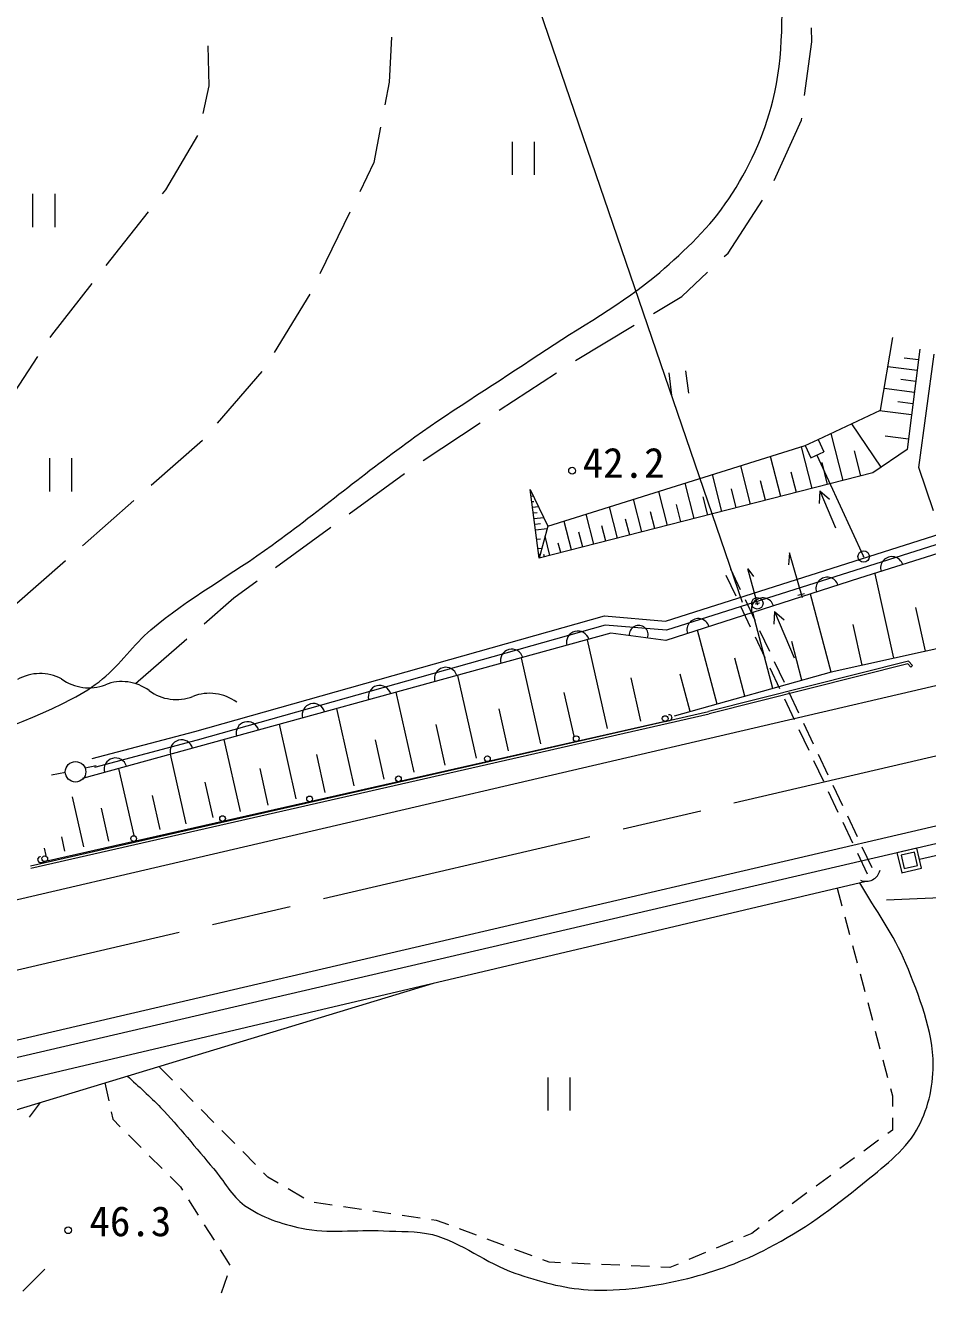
# Model space of a CAD drawing. Units: millimetres, scale not verified. Extents: x 40000 to 680000, y 20000 to 380000.
# Drawn here: x 459884 to 499482, y 255881 to 311563 of the extents above; entities that cross this region are included whole.
import ezdxf
from ezdxf.enums import TextEntityAlignment as Align

# ---------------------------------------------------------------- set-up
doc = ezdxf.new("R2010")
doc.units = ezdxf.units.MM
doc.header["$LTSCALE"] = 1000
doc.header["$PDMODE"] = 32
doc.header["$PDSIZE"] = 500
doc.linetypes.add('CHAIN', pattern=[18.5, 12, -1.5, 3.5, -1.5])
doc.layers.add('M-BGD', color=7, linetype='Continuous', lineweight=13)
doc.layers.add('M-BMK', color=2, linetype='CHAIN', lineweight=13)
doc.styles.add('ＭＳ ゴシック', font='')
doc.styles.get('ＭＳ ゴシック').set_extended_font_data('MS Gothic')

# ---------------------------------------------------------------- blocks, each defined once
blk = doc.blocks.new('ﾌﾟﾛｯﾄﾏｰｸ-02')
at = {"color": 1, "linetype": 'Continuous', "lineweight": 13}
blk.add_circle((0, 0), 0.5, dxfattribs=at)

msp = doc.modelspace()

# ---------------------------------------------------------------- linework, layer by layer
at = {"layer": 'M-BGD'}
for p, q in [((491355, 286220), (478144, 324876)), ((494394, 310839), (494392, 311461)), ((475947, 311050), (475849, 309071)), ((494085, 308481), (494394, 310839)), ((467944, 308904), (467910, 310669)), ((475849, 309071), (475660, 308070)), ((467691, 307696), (467944, 308904)), ((492745, 304748), (493944, 307403)), ((493944, 307403), (493955, 307490)), ((475475, 307087), (475182, 305536)), ((466043, 304335), (467449, 306731)), ((481248, 306454), (481248, 304996)), ((482220, 306454), (482220, 304996)), ((475182, 305536), (474562, 304257)), ((460203, 304166), (460203, 302708)), ((461175, 304166), (461175, 302708)), ((465906, 304160), (466043, 304335)), ((490725, 301566), (492238, 303889)), ((463436, 301014), (465288, 303374)), ((474125, 303358), (472815, 300659)), ((490559, 301411), (490725, 301566)), ((488691, 299665), (489828, 300728)), ((461040, 297964), (462818, 300228)), ((472372, 299763), (470809, 297202)), ((487455, 298919), (488691, 299665)), ((460974, 297862), (461040, 297964)), ((484031, 296851), (486599, 298402)), ((497419, 294663), (497957, 297853)), ((499144, 297345), (498582, 292939)), ((458797, 294506), (460430, 297023)), ((499084, 296878), (498452, 296959)), ((499098, 292152), (499775, 297131)), ((470266, 296365), (468307, 294092)), ((480684, 294662), (483189, 296313)), ((488118, 296310), (488239, 295317)), ((488862, 296401), (488984, 295408)), ((499025, 296411), (497742, 296575)), ((498963, 295930), (498312, 296013)), ((498902, 295449), (497580, 295618)), ((494674, 293378), (497419, 294663)), ((498776, 294458), (497364, 294638)), ((498839, 294954), (498168, 295039)), ((477344, 292460), (479849, 294111)), ((497445, 292165), (496149, 294070)), ((495782, 291582), (495253, 293651)), ((498641, 293399), (497618, 293530)), ((467651, 293338), (465398, 291357)), ((482815, 289579), (494104, 293114)), ((494408, 291231), (493940, 293063)), ((494104, 293114), (494674, 293378)), ((494104, 293114), (494356, 292570)), ((494674, 293378), (494926, 292834)), ((496558, 291780), (496275, 292888)), ((498582, 292939), (497072, 291911)), ((460937, 292559), (460937, 291101)), ((461909, 292559), (461909, 291101)), ((493033, 290880), (492584, 292638)), ((494356, 292570), (494926, 292834)), ((494616, 292690), (496675, 288241)), ((495095, 291406), (494847, 292376)), ((474101, 290120), (476526, 291886)), ((497072, 291911), (482432, 288172)), ((490448, 290219), (490034, 291840)), ((491714, 290543), (491283, 292231)), ((493721, 291055), (493491, 291953)), ((499736, 290250), (499098, 292152)), ((489233, 289909), (488835, 291465)), ((492374, 290711), (492154, 291573)), ((464648, 290696), (462395, 288715)), ((482045, 291181), (482815, 289579)), ((482432, 288172), (482045, 291181)), ((482049, 291148), (482055, 291149)), ((482081, 290900), (482175, 290912)), ((482113, 290652), (482201, 290663)), ((486946, 289325), (486580, 290758)), ((488066, 289611), (487685, 291104)), ((489840, 290064), (489638, 290858)), ((491081, 290381), (490870, 291208)), ((494754, 291128), (494718, 290570)), ((494754, 291128), (495440, 289499)), ((494754, 291128), (495179, 290764)), ((533641, 290444), (429629, 266205)), ((482145, 290404), (482403, 290437)), ((482177, 290156), (482347, 290178)), ((484840, 288787), (484502, 290108)), ((485871, 289051), (485520, 290426)), ((487506, 289468), (487319, 290200)), ((487977, 285409), (504032, 290506)), ((504153, 290125), (488022, 285003)), ((488649, 289760), (488455, 290522)), ((482209, 289908), (482631, 289962)), ((482241, 289660), (482493, 289693)), ((482815, 289579), (482432, 288172)), ((483849, 288534), (483529, 289788)), ((485355, 288919), (485183, 289593)), ((486409, 289188), (486229, 289890)), ((505357, 290092), (496492, 287287)), ((470868, 287764), (473293, 289531)), ((482272, 289412), (482788, 289478)), ((482325, 289001), (482498, 289023)), ((482909, 288294), (482694, 289135)), ((484344, 288661), (484179, 289308)), ((482378, 288589), (482552, 288612)), ((483379, 288414), (483272, 288833)), ((461644, 288054), (459391, 286073)), ((482410, 288341), (482485, 288351)), ((482667, 288232), (482640, 288336)), ((493419, 288403), (493377, 287878)), ((493995, 286423), (493419, 288403)), ((490631, 287422), (491058, 286518)), ((490829, 287705), (491256, 286801)), ((491598, 287697), (491839, 287371)), ((492031, 286104), (491598, 287697)), ((497995, 283777), (497174, 287486)), ((469028, 286424), (470060, 287175)), ((496492, 287287), (487999, 284563)), ((467729, 285291), (469028, 286424)), ((491470, 286349), (491898, 285445)), ((491911, 286165), (492105, 286214)), ((493785, 286546), (494077, 286615)), ((495244, 283168), (494346, 286585)), ((491272, 286066), (491699, 285162)), ((492693, 282453), (491817, 285780)), ((492761, 285829), (492728, 285271)), ((492761, 285829), (493632, 283794)), ((492761, 285829), (493187, 285468)), ((499386, 284085), (498962, 286002)), ((467321, 280566), (485297, 285635)), ((485336, 285231), (467427, 280180)), ((485297, 285635), (487977, 285409)), ((488022, 285003), (485336, 285231)), ((496604, 283469), (496208, 285260)), ((535003, 284601), (414901, 256612)), ((485582, 284872), (462389, 278501)), ((464713, 282664), (466975, 284634)), ((485431, 280686), (484549, 284588)), ((487999, 284563), (485582, 284872)), ((490239, 281765), (489386, 285005)), ((491913, 284710), (492341, 283806)), ((492111, 284993), (492539, 284089)), ((493968, 282810), (493522, 284507)), ((500680, 284371), (495244, 283168)), ((535173, 283870), (415071, 255881)), ((482504, 280025), (481654, 283792)), ((498649, 283643), (489870, 281434)), ((498614, 283532), (489894, 281337)), ((491466, 282109), (491026, 283781)), ((492753, 283637), (493180, 282733)), ((498739, 283389), (498614, 283532)), ((498814, 283455), (498649, 283643)), ((498814, 283455), (498739, 283389)), ((479679, 279387), (478858, 283024)), ((486894, 281017), (486465, 282915)), ((495244, 283168), (488356, 281237)), ((489059, 281434), (488625, 283083)), ((492554, 283354), (492982, 282450)), ((535291, 283364), (499131, 274937)), ((476951, 278771), (476158, 282283)), ((483967, 280356), (483534, 282273)), ((493196, 281998), (493623, 281094)), ((493394, 282281), (493821, 281377)), ((460104, 274664), (489870, 281434)), ((460117, 274565), (489894, 281337)), ((474317, 278176), (473551, 281567)), ((481092, 279706), (480674, 281557)), ((487971, 281001), (460771, 274857)), ((471774, 277602), (471035, 280876)), ((478315, 279079), (477911, 280866)), ((487971, 281001), (488169, 281046)), ((493837, 280642), (494265, 279738)), ((494035, 280925), (494463, 280020)), ((462822, 279370), (467321, 280566)), ((467427, 280180), (462925, 278983)), ((469319, 277047), (468605, 280208)), ((475634, 278474), (475244, 280199)), ((466948, 276512), (466258, 279564)), ((473046, 277889), (472669, 279555)), ((494677, 279568), (495104, 278664)), ((462987, 279048), (462510, 278949)), ((494478, 279286), (494906, 278382)), ((461639, 278768), (461031, 278641)), ((464659, 275995), (463993, 278941)), ((470546, 277324), (470183, 278933)), ((468133, 276779), (467782, 278333)), ((495120, 277930), (495547, 277026)), ((495318, 278212), (495745, 277308)), ((462449, 275495), (461951, 277696)), ((465803, 276253), (465465, 277753)), ((463554, 275745), (463227, 277193)), ((495959, 276856), (496387, 275952)), ((495761, 276574), (496188, 275670)), ((461623, 275309), (461481, 275939)), ((460554, 275067), (460550, 275088)), ((460798, 275123), (460726, 275441)), ((496402, 275218), (496830, 274314)), ((496600, 275500), (497028, 274596)), ((499013, 275443), (498136, 275239)), ((498136, 275239), (498348, 274364)), ((498900, 275263), (498316, 275127)), ((498316, 275127), (498452, 274543)), ((499037, 274679), (498900, 275263)), ((499217, 274567), (499013, 275443)), ((460574, 274813), (460771, 274857)), ((498340, 274363), (499217, 274567)), ((498452, 274543), (499037, 274679)), ((437191, 259960), (496786, 273983)), ((495514, 273684), (495720, 272911)), ((497678, 273176), (501728, 273351)), ((497684, 273177), (501733, 273353)), ((495849, 272428), (496054, 271655)), ((496183, 271172), (496389, 270398)), ((456827, 263148), (477796, 269515)), ((496518, 269915), (496723, 269142)), ((496852, 268659), (497058, 267886)), ((497187, 267403), (497392, 266630)), ((466336, 265248), (465774, 265818)), ((497521, 266147), (497727, 265374)), ((463369, 265134), (463541, 264353)), ((482811, 265374), (482811, 263916)), ((483783, 265374), (483783, 263916)), ((467248, 264322), (466687, 264892)), ((497856, 264890), (497942, 264565)), ((497942, 264565), (497942, 264102)), ((460537, 264274), (460055, 263635)), ((468161, 263396), (467599, 263966)), ((463649, 263865), (463721, 263540)), ((463721, 263540), (464051, 263209)), ((497942, 263602), (497942, 263064)), ((464405, 262856), (464970, 262290)), ((469073, 262470), (468512, 263040)), ((497942, 263064), (497731, 262909)), ((497328, 262613), (496683, 262139)), ((465324, 261936), (465890, 261371)), ((469985, 261544), (469424, 262114)), ((496280, 261843), (495636, 261369)), ((470525, 260996), (470336, 261188)), ((466243, 261017), (466689, 260571)), ((470985, 260730), (470525, 260996)), ((495233, 261073), (494588, 260599)), ((466689, 260571), (466779, 260428)), ((472110, 260079), (471417, 260480)), ((494185, 260303), (493541, 259829)), ((467045, 260005), (467471, 259327)), ((473351, 259761), (472559, 259876)), ((474637, 259574), (473846, 259689)), ((475924, 259387), (475132, 259502)), ((493138, 259533), (492493, 259059)), ((477210, 259200), (476419, 259315)), ((477930, 259095), (477705, 259128)), ((478467, 258896), (477930, 259095)), ((467737, 258904), (468163, 258227)), ((479685, 258443), (478936, 258721)), ((491772, 258528), (491399, 258373)), ((492091, 258763), (491772, 258528)), ((480904, 257990), (480154, 258269)), ((482123, 257537), (481373, 257816)), ((490937, 258180), (490199, 257873)), ((468429, 257803), (468855, 257126)), ((482866, 257261), (482591, 257363)), ((483372, 257238), (482866, 257261)), ((489737, 257680), (488999, 257373)), ((459777, 255993), (460737, 256953)), ((484671, 257181), (483872, 257216)), ((485970, 257124), (485171, 257159)), ((487269, 257067), (486469, 257102)), ((488169, 257027), (487768, 257045)), ((488537, 257180), (488169, 257027)), ((468746, 256661), (468479, 255907))]:
    msp.add_line(p, q, dxfattribs=at)
for centre, radius in [((487964, 281127), 125), ((484063, 280246), 125), ((462088, 278792), 450), ((480161, 279365), 125), ((476259, 278483), 125), ((472358, 277602), 125), ((468537, 276739), 125), ((464636, 275858), 125), ((460734, 274977), 125)]:
    msp.add_circle(centre, radius, dxfattribs=at)
for centre, radius, start, end in [((497916, 287740), 498, 17.3045, 197.8122), ((495075, 286837), 496, 17.2713, 198.2933), ((492244, 285929), 496, 17.2706, 198.2941), ((486801, 284802), 415, 340.8725, 184.5748), ((489413, 285021), 496, 17.2711, 198.2942), ((484133, 284472), 501, 15.4843, 195.2339), ((481234, 283676), 501, 15.4843, 195.2339), ((460534, 281102), 2004, 62.1003, 119.9504), ((462666, 284483), 2004, 233.457, 291.3072), ((478335, 282880), 501, 15.4846, 195.2336), ((464122, 280749), 2004, 53.457, 111.3072), ((466508, 283969), 2004, 233.457, 291.3072), ((475435, 282083), 501, 15.4846, 195.2336), ((467965, 280235), 2004, 53.457, 111.3072), ((472536, 281287), 501, 15.4853, 195.2335), ((488140, 281169), 126, 282.9435, 102.5121), ((469637, 280491), 501, 15.4847, 195.2341), ((466738, 279694), 501, 15.4844, 195.2338), ((463839, 278898), 501, 15.4843, 195.2339), ((460547, 274936), 126, 102.9435, 282.5121), ((496780, 274618), 634, 247.4793, 346.0949)]:
    msp.add_arc(centre, radius, start, end, dxfattribs=at)
for points, knots in [([(430560, 268888), (431856, 269686), (433132, 270517), (434448, 271281), (435500, 271892), (436520, 272582), (437650, 273032), (438663, 273435), (439746, 273637), (440811, 273866), (442530, 274235), (444295, 274362), (446014, 274733), (446689, 274879), (447371, 275019), (448015, 275267), (449146, 275700), (450186, 276341), (451251, 276918), (452507, 277599), (453689, 278418), (454970, 279052), (457224, 280170), (459703, 280805), (461924, 281988), (462399, 282240), (462858, 282530), (463275, 282871), (464053, 283509), (464624, 284373), (465393, 285023), (467045, 286419), (468964, 287468), (470713, 288742), (472833, 290286), (474846, 291975), (476983, 293495), (478758, 294756), (480613, 295899), (482420, 297114), (484193, 298306), (486098, 299328), (487723, 300716), (488848, 301676), (489938, 302721), (490759, 303951), (491631, 305260), (492305, 306730), (492693, 308254), (493197, 310231), (493059, 312320), (493160, 314358), (493353, 318245), (492989, 322164), (493427, 326032), (493570, 327295), (493938, 328522), (494194, 329767)], [0, 0, 0, 0, 1, 1, 1, 2, 2, 2, 3, 3, 3, 4, 4, 4, 5, 5, 5, 6, 6, 6, 7, 7, 7, 8, 8, 8, 9, 9, 9, 10, 10, 10, 11, 11, 11, 12, 12, 12, 13, 13, 13, 14, 14, 14, 15, 15, 15, 16, 16, 16, 17, 17, 17, 18, 18, 18, 19, 19, 19, 19]), ([(464361, 265435), (464848, 264976), (465359, 264540), (465822, 264057), (466640, 263202), (467372, 262271), (468140, 261372), (468599, 260835), (468935, 260167), (469508, 259754), (470236, 259229), (471130, 258937), (472009, 258753), (473180, 258508), (474401, 258702), (475595, 258637), (476313, 258597), (477051, 258652), (477746, 258470), (479033, 258132), (480106, 257216), (481365, 256785), (482406, 256429), (483485, 256112), (484584, 256052), (486048, 255971), (487528, 256208), (488953, 256552), (490183, 256848), (491383, 257302), (492505, 257886), (493981, 258654), (495343, 259644), (496625, 260704), (497482, 261413), (498440, 262091), (498993, 263056), (499481, 263908), (499732, 264926), (499727, 265908), (499718, 267450), (499113, 268950), (498526, 270377), (498009, 271633), (497181, 272738), (496509, 273918)], [0, 0, 0, 0, 1, 1, 1, 2, 2, 2, 3, 3, 3, 4, 4, 4, 5, 5, 5, 6, 6, 6, 7, 7, 7, 8, 8, 8, 9, 9, 9, 10, 10, 10, 11, 11, 11, 12, 12, 12, 13, 13, 13, 14, 14, 14, 15, 15, 15, 15])]:
    msp.add_open_spline(points, degree=3, knots=knots, dxfattribs=at)
for p in [(496675, 288241), (492008, 286189)]:
    msp.add_point(p, dxfattribs=at)
at = {"layer": 'M-BMK'}
msp.add_line((436932, 264826), (533734, 287386), dxfattribs=at)

# ---------------------------------------------------------------- block references
at = {"layer": 'M-BGD', "xscale": 300, "yscale": 300}
for p in [(483881, 292009), (461762, 258664)]:
    msp.add_blockref('ﾌﾟﾛｯﾄﾏｰｸ-02', p, dxfattribs=at)

# ---------------------------------------------------------------- texts
at = {"layer": 'M-BGD', "style": 'ＭＳ ゴシック'}
for s, p in [('42.2', (486142, 291303)), ('46.3', (464492, 258005))]:
    msp.add_text(s, height=1320, dxfattribs=at).set_placement(p, align=Align.BOTTOM_CENTER)

doc.saveas('drawing.dxf')
